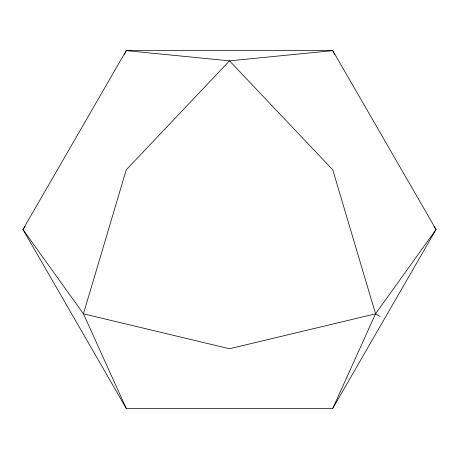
<?xml version="1.0" encoding="UTF-8"?>
<svg xmlns="http://www.w3.org/2000/svg" width="459" height="459" viewBox="0 0 459 459"><rect width="100%" height="100%" fill="white"/><g stroke="black" fill="none" stroke-linecap="round" stroke-linejoin="round"><path stroke-width="0.69" d="M124.452 54.535L126.225 50.622L332.775 50.622L436.05 229.5L332.775 408.378L126.225 408.378L22.95 229.5L126.225 50.622L229.5 60.852L332.775 50.622L334.548 54.535M332.775 408.378L375.554 313.824L436.05 229.5L433.962 226.591M25.038 226.591L22.95 229.5L83.446 313.824L126.225 408.378M375.554 313.824L229.5 348.748L83.446 313.824L126.225 169.87L229.5 60.852L332.775 169.87L375.554 313.824L380.115 316.458"/></g></svg>
